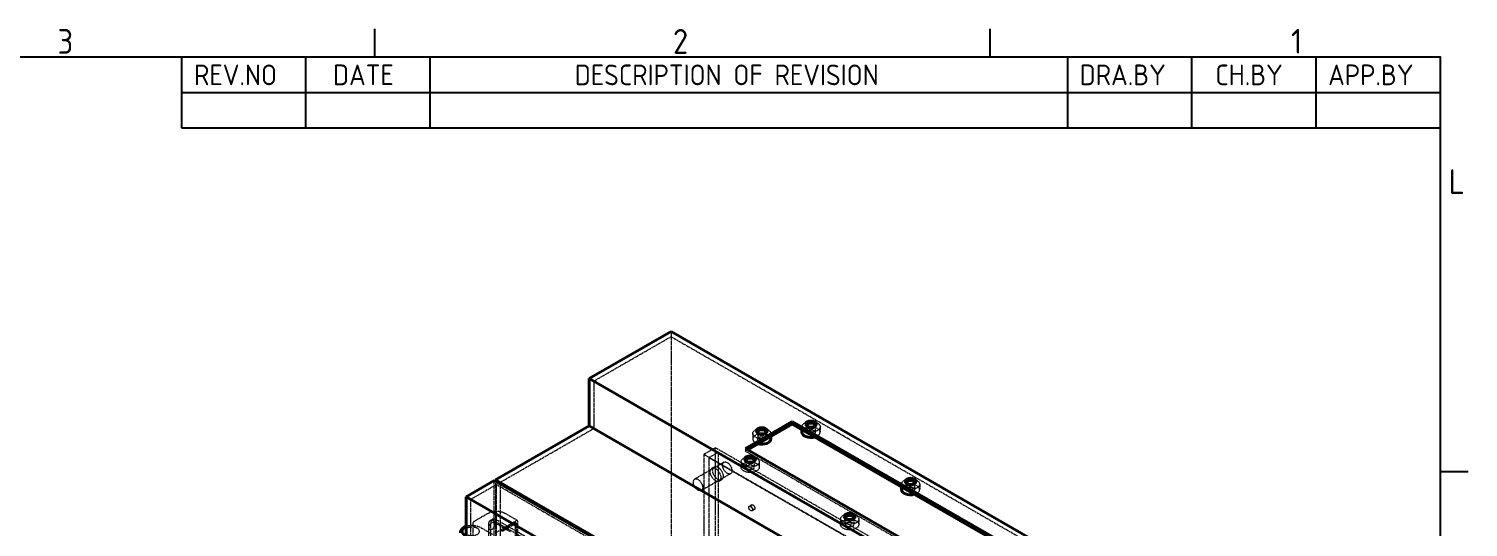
# Model space of a CAD drawing. Header units: millimetres. Extents: x 0 to 2378, y 0 to 1682.
# Drawn here: x 1997.1 to 2344.8, y 1528.4 to 1648.8 of the extents above; entities that cross this region are included whole.
import ezdxf

# ---------------------------------------------------------------- set-up
doc = ezdxf.new("R2010")
doc.units = ezdxf.units.MM
doc.header["$LTSCALE"] = 2
doc.linetypes.add('DASHED', pattern=[0.2067, 0.1654, -0.0413])
doc.layers.get('0').update_dxf_attribs({"color": 3, "lineweight": 25, "true_color": 0x00ff00})
for name, color, linetype, lineweight, true_color in [('가려진 것(ISO)', 2, 'DASHED', 18, 0xffff00), ('가시적인 것(ISO)', 3, 'Continuous', 40, 0x00ff00), ('가시적인 좁은 것(ISO)', 3, 'Continuous', 35, 0x00ff00), ('기호(ISO)', 5, 'Continuous', 25, 0x0000ff)]:
    doc.layers.add(name, color=color, linetype=linetype, lineweight=lineweight, true_color=true_color)
doc.layers.add('경계(ISO)', color=7, linetype='Continuous', lineweight=25)
doc.styles.add('ISO ProportionalPSTEK', font='isocp.shx')
doc.styles.add('문자 텍스트_PSTEK_POSCO', font='isocp.shx')

# ---------------------------------------------------------------- blocks, each defined once
blk = doc.blocks.new('경계 Default Border')
at = {"layer": '경계(ISO)'}
for p, q in [((1040.37, 821), (1040.37, 824.4)), ((1114.69, 821), (1114.69, 824.4)), ((1169, 770.92), (1172.4, 770.92))]:
    blk.add_line(p, q, dxfattribs=at)
at = {"layer": '경계(ISO)', "flags": 128}
blk.add_lwpolyline([(20, 20), (20, 821), (1169, 821), (1169, 20), (20, 20)], dxfattribs=at)
at = {"layer": '경계(ISO)', "color": 2, "true_color": 0xffff00, "char_height": 3, "attachment_point": 7, "style": '문자 텍스트_PSTEK_POSCO'}
for s, insert in [('3', (1002.05, 821.37)), ('2', (1076.36, 821.37)), ('1', (1151.01, 821.4)), ('L', (1170.04, 804.43))]:
    blk.add_mtext(s, dxfattribs=dict(at, insert=insert))
blk = doc.blocks.new('리비전 내역')
at = {"layer": '기호(ISO)'}
for p, q in [((1017, 821), (1169, 821)), ((1017, 821), (1017, 816.72)), ((1032, 821), (1032, 816.72)), ((1047, 821), (1047, 816.72)), ((1124, 821), (1124, 816.72)), ((1139, 821), (1139, 816.72)), ((1154, 821), (1154, 816.72)), ((1169, 821), (1169, 816.72)), ((1017, 816.72), (1169, 816.72)), ((1017, 816.72), (1017, 812.44)), ((1032, 816.72), (1032, 812.44)), ((1047, 816.72), (1047, 812.44)), ((1124, 816.72), (1124, 812.44)), ((1139, 816.72), (1139, 812.44)), ((1154, 816.72), (1154, 812.44)), ((1169, 816.72), (1169, 812.44)), ((1017, 812.44), (1169, 812.44))]:
    blk.add_line(p, q, dxfattribs=at)
at = {"layer": '기호(ISO)', "color": 2, "true_color": 0xffff00, "char_height": 2.5, "attachment_point": 7, "style": 'ISO ProportionalPSTEK'}
for s, insert in [('REV.NO', (1018.53, 817.58)), ('DATE', (1035.31, 817.58)), ('DESCRIPTION OF REVISION', (1064.51, 817.58)), ('DRA.BY', (1125.48, 817.58)), ('CH.BY', (1141.86, 817.58)), ('APP.BY', (1155.48, 817.58))]:
    blk.add_mtext(s, dxfattribs=dict(at, insert=insert))

msp = doc.modelspace()

# ---------------------------------------------------------------- linework, layer by layer
at = {"layer": '가려진 것(ISO)'}
for p, q in [((2152.2747, 1575.6809), (2152.2747, 1574.3754)), ((2152.2747, 1574.3754), (2133.6071, 1563.6254)), ((2271.9172, 1505.4778), (2152.2747, 1574.3754)), ((2152.2747, 1574.3754), (2152.2747, 1468.8397)), ((2133.6071, 1563.6254), (2133.6071, 1552.1797)), ((2253.2496, 1494.7279), (2133.6071, 1563.6254)), ((2133.6071, 1552.1797), (2110.9797, 1539.1495)), ((2133.6071, 1552.1797), (2253.2496, 1483.2822)), ((2171.995, 1551.0023), (2171.995, 1549.6942)), ((2172.895, 1551.6564), (2172.895, 1551.3293)), ((2173.2116, 1551.3293), (2173.2116, 1549.6942)), ((2175.1784, 1551.3293), (2175.1784, 1549.6942)), ((2175.495, 1551.6564), (2175.495, 1551.3293)), ((2176.395, 1551.0023), (2176.395, 1550.3147)), ((2183.8744, 1552.6311), (2183.8744, 1551.9435)), ((2184.7744, 1553.2851), (2184.7744, 1552.9581)), ((2185.091, 1552.9581), (2185.091, 1551.323)), ((2187.0578, 1552.9581), (2187.0578, 1551.323)), ((2187.3744, 1553.2851), (2187.3744, 1552.9581)), ((2188.2744, 1552.6311), (2188.2744, 1551.323)), ((2163.0227, 1547.5838), (2160.1943, 1545.955)), ((2163.0227, 1441.3027), (2163.0227, 1547.5838)), ((2163.0227, 1547.5838), (2261.1692, 1491.065)), ((2170.2352, 1547.4215), (2170.2352, 1546.7675)), ((2170.8031, 1547.0945), (2170.2352, 1546.7675)), ((2165.0527, 1544.0714), (2157.9816, 1539.9994)), ((2160.1943, 1545.955), (2160.1943, 1464.2791)), ((2258.3407, 1489.4362), (2160.1943, 1545.955)), ((2163.6733, 1546.457), (2161.4105, 1545.154)), ((2161.4105, 1545.154), (2161.4105, 1440.3772)), ((2258.2559, 1489.3845), (2161.4105, 1545.154)), ((2163.6733, 1546.457), (2163.6733, 1441.6802)), ((2260.5186, 1490.6875), (2163.6733, 1546.457)), ((2169.1666, 1544.1614), (2169.1666, 1542.8534)), ((2170.0666, 1544.8155), (2170.0666, 1544.4884)), ((2170.2352, 1546.7675), (2223.9753, 1515.8206)), ((2170.3832, 1544.4884), (2170.3832, 1542.8534)), ((2172.35, 1544.4884), (2172.35, 1542.8534)), ((2172.6666, 1544.8155), (2172.6666, 1544.4884)), ((2173.5666, 1544.1614), (2173.5666, 1542.8534)), ((2166.6496, 1541.2983), (2159.5786, 1537.2263)), ((2162.1245, 1542.6159), (2162.6902, 1542.9416)), ((2110.1312, 1538.6608), (2103.9086, 1535.0775)), ((2109.5655, 1510.3192), (2109.5655, 1539.6406)), ((2109.8483, 1539.4777), (2109.8483, 1413.9012)), ((2110.1312, 1414.0666), (2110.1312, 1538.6608)), ((2110.1312, 1538.6608), (2229.7736, 1469.7633)), ((2230.6221, 1470.2519), (2110.9797, 1539.1495)), ((2110.9797, 1539.1495), (2110.9797, 1414.5553)), ((2163.921, 1539.4962), (2164.4867, 1539.8219)), ((2207.9161, 1538.7864), (2207.9161, 1538.0988)), ((2208.8161, 1539.4405), (2208.8161, 1539.1135)), ((2209.1327, 1539.1135), (2209.1327, 1537.4784)), ((2211.0995, 1539.1135), (2211.0995, 1537.4784)), ((2211.4161, 1539.4405), (2211.4161, 1539.1135)), ((2212.3161, 1538.7864), (2212.3161, 1537.4784)), ((2103.9086, 1410.4833), (2103.9086, 1535.0775)), ((2103.9086, 1535.0775), (2223.5511, 1466.18)), ((2171.7501, 1533.7871), (2171.1845, 1533.4614)), ((2108.2345, 1531.7916), (2104.6408, 1529.7221)), ((2108.5674, 1529.9471), (2109.1331, 1530.2728)), ((2221.854, 1465.1863), (2109.5655, 1529.849)), ((2110.1312, 1530.1747), (2222.4197, 1465.5121)), ((2110.1312, 1527.2114), (2114.9395, 1529.9803)), ((2115.1391, 1529.9999), (2112.0278, 1531.7916)), ((2115.2223, 1529.8162), (2115.2223, 1510.8491)), ((2172.3973, 1532.6634), (2171.8316, 1532.3376)), ((2193.2082, 1530.3168), (2193.2082, 1529.0087)), ((2194.1082, 1530.9708), (2194.1082, 1530.6438)), ((2194.4248, 1530.6438), (2194.4248, 1529.0087)), ((2196.3916, 1530.6438), (2196.3916, 1529.0087)), ((2196.7082, 1530.9708), (2196.7082, 1530.6438)), ((2197.6082, 1530.3168), (2197.6082, 1529.0087)), ((2104.4743, 1526.5472), (2104.4743, 1529.4904)), ((2109.1994, 1526.5795), (2106.0881, 1528.3711)), ((2108.1513, 1529.0283), (2108.1513, 1514.9558)), ((2108.7169, 1416.5325), (2108.7169, 1529.354)), ((2113.4586, 1527.2541), (2109.4988, 1529.5344)), ((2111.2625, 1527.5359), (2114.6566, 1529.4904)), ((2114.9395, 1529.3275), (2111.5454, 1527.373)), ((2114.6566, 1529.4904), (2114.6566, 1510.5233)), ((2114.9395, 1529.3275), (2114.6566, 1529.4904)), ((2114.9395, 1510.3604), (2114.9395, 1529.3275))]:
    msp.add_line(p, q, dxfattribs=at)
for centre, major_axis, ratio, start_param, end_param in [((2174.195, 1549.6942), (2.2, 0), 0.5758617, 0, 4.29613591), ((2174.195, 1551.3293), (1.3, 0), 0.5758617, 2.92140332, 6.50337464), ((2174.195, 1551.3293), (0.9834, 0), 0.5758617, 3.50828257, 5.91649539), ((2186.0744, 1551.323), (2.2, 0), 0.5758617, 5.12864205, 9.42477796), ((2186.0744, 1552.9581), (1.3, 0), 0.5758617, 2.92140332, 6.50337464), ((2186.0744, 1552.9581), (0.9834, 0), 0.5758617, 3.50828257, 5.91649539), ((2171.3666, 1544.4884), (1.3, 0), 0.5758617, 2.92140332, 6.50337464), ((2171.3666, 1544.4884), (0.9834, 0), 0.5758617, 3.50828257, 5.91649539), ((2210.1161, 1537.4784), (2.2, 0), 0.5758617, 5.12864205, 9.42477796), ((2210.1161, 1539.1135), (1.3, 0), 0.5758617, 2.92140332, 6.50337464), ((2210.1161, 1539.1135), (0.9834, 0), 0.5758617, 3.50828257, 5.91649539), ((2105.04, 1529.4904), (0.5657, 0), 0.57809312, 1.57079633, 3.14159265), ((2109.5655, 1528.2139), (-0.9981, 1.7332), 0.57809312, 5.49972085, 7.07051718), ((2110.1312, 1528.5397), (-0.9981, 1.7332), 0.57809312, 5.49972085, 7.07051718), ((2114.9395, 1529.6533), (0.1996, 0.3466), 0.57809312, 5.49585344, 7.06664976), ((2195.4082, 1530.6438), (1.3, 0), 0.5758617, 2.92140332, 6.50337464), ((2195.4082, 1530.6438), (0.9834, 0), 0.5758617, 3.50828257, 5.91649539), ((2104.1915, 1527.3743), (1.8, 0), 0.5758617, 3.8086038, 8.75776682)]:
    msp.add_ellipse(centre, major_axis=major_axis, ratio=ratio, start_param=start_param, end_param=end_param, dxfattribs=at)
for centre, major_axis, ratio in [((2174.195, 1551.0023), (-2.2, 0), 0.5758617), ((2186.0744, 1552.6311), (-2.2, 0), 0.5758617), ((2186.0744, 1551.323), (-0.9834, 0), 0.5758617), ((2174.195, 1549.6942), (-0.9834, 0), 0.5758617), ((2165.8512, 1542.6848), (0.7985, -1.3865), 0.57809312), ((2171.3666, 1544.1614), (-2.2, 0), 0.5758617), ((2171.3666, 1542.8534), (-2.2, 0), 0.5758617), ((2158.7801, 1538.6129), (0.7985, -1.3865), 0.57809312), ((2163.0227, 1541.056), (0.8983, -1.5599), 0.57809312), ((2163.5884, 1541.3818), (0.8983, -1.5599), 0.57809312), ((2171.3666, 1542.8534), (-0.9834, 0), 0.5758617), ((2210.1161, 1538.7864), (-2.2, 0), 0.5758617), ((2210.1161, 1537.4784), (-0.9834, 0), 0.5758617), ((2171.508, 1532.8995), (0.3236, -0.5619), 0.57809312), ((2172.0737, 1533.2253), (0.3236, -0.5619), 0.57809312), ((2108.9998, 1528.6678), (-0.499, -0.8666), 0.57809312), ((2195.4082, 1530.3168), (-2.2, 0), 0.5758617), ((2195.4082, 1529.0087), (-2.2, 0), 0.5758617), ((2195.4082, 1529.0087), (-0.9834, 0), 0.5758617)]:
    msp.add_ellipse(centre, major_axis=major_axis, ratio=ratio, dxfattribs=at)
for points, knots in [([(2108.2345, 1531.7916), (2108.4436, 1531.912), (2108.6782, 1532.0094), (2109.1797, 1532.1565), (2109.4467, 1532.2062), (2109.992, 1532.256), (2110.2703, 1532.256), (2110.8156, 1532.2062), (2111.0826, 1532.1565), (2111.5841, 1532.0094), (2111.8187, 1531.912), (2112.0278, 1531.7916)], [1.57079633, 1.57079633, 1.57079633, 1.57079633, 1.88495559, 1.88495559, 2.19911486, 2.19911486, 2.51327412, 2.51327412, 2.82743339, 2.82743339, 3.14159265, 3.14159265, 3.14159265, 3.14159265]), ([(2102.7772, 1528.5932), (2102.9256, 1528.6469), (2103.0812, 1528.6917), (2103.5248, 1528.7902), (2103.8233, 1528.8243), (2104.4206, 1528.8333), (2104.7193, 1528.8085), (2105.2923, 1528.7015), (2105.5664, 1528.6191), (2105.9099, 1528.4673), (2106.0012, 1528.4212), (2106.0881, 1528.3711)], [1.79465774, 1.79465774, 1.79465774, 1.79465774, 1.98829169, 1.98829169, 2.33014402, 2.33014402, 2.66972542, 2.66972542, 3.01098991, 3.01098991, 3.14159265, 3.14159265, 3.14159265, 3.14159265])]:
    msp.add_open_spline(points, degree=3, knots=knots, dxfattribs=at)
at = {"layer": '가시적인 것(ISO)'}
for p, q in [((2152.2747, 1575.6809), (2132.4757, 1564.2794)), ((2273.0486, 1506.1319), (2152.2747, 1575.6809)), ((2132.4757, 1564.2794), (2132.4757, 1552.8338)), ((2253.2496, 1494.7304), (2132.4757, 1564.2794)), ((2132.4757, 1552.8338), (2109.8483, 1539.8035)), ((2132.4757, 1552.8338), (2253.2496, 1483.2847)), ((2170.2352, 1547.4215), (2181.5489, 1553.9367)), ((2181.5489, 1553.2826), (2170.8031, 1547.0945)), ((2181.5489, 1553.9367), (2181.5489, 1553.2826)), ((2181.5489, 1553.9367), (2235.2891, 1522.9898)), ((2234.7212, 1522.6628), (2181.5489, 1553.2826)), ((2183.8744, 1551.9435), (2183.8744, 1551.323)), ((2223.9753, 1516.4746), (2170.2352, 1547.4215)), ((2176.395, 1550.3147), (2176.395, 1549.6942)), ((2109.5655, 1539.6406), (2102.7772, 1535.7315)), ((2230.3393, 1470.0916), (2109.5655, 1539.6406)), ((2230.6221, 1470.2545), (2109.8483, 1539.8035)), ((2109.8483, 1539.8035), (2109.8483, 1539.4777)), ((2207.9161, 1538.0988), (2207.9161, 1537.4784)), ((2102.7772, 1535.7315), (2223.5511, 1466.1825)), ((2102.7772, 1517.4279), (2102.7772, 1535.7315))]:
    msp.add_line(p, q, dxfattribs=at)
for centre in [(2186.0744, 1553.2851), (2174.195, 1551.6564), (2171.3666, 1544.8155), (2210.1161, 1539.4405), (2195.4082, 1530.9708)]:
    msp.add_ellipse(centre, major_axis=(-1.3, 0), ratio=0.5758617, dxfattribs=at)
for centre, major_axis, start_param, end_param in [((2174.195, 1551.3293), (-1.3, 0), 3.36178199, 6.06299598), ((2174.195, 1551.3293), (-0.9834, 0), 2.77490273, 6.64987523), ((2186.0744, 1551.323), (-2.2, 0), 0, 1.9870494), ((2186.0744, 1552.9581), (-1.3, 0), 3.36178199, 6.06299598), ((2186.0744, 1552.9581), (-0.9834, 0), 2.77490273, 6.64987523), ((2174.195, 1549.6942), (2.2, 0), 4.29613591, 6.28318531), ((2171.3666, 1544.4884), (-1.3, 0), 3.36178199, 6.06299598), ((2171.3666, 1544.4884), (-0.9834, 0), 2.77490273, 6.64987523), ((2210.1161, 1537.4784), (-2.2, 0), 0, 1.9870494), ((2210.1161, 1539.1135), (-1.3, 0), 3.36178199, 6.06299598), ((2210.1161, 1539.1135), (-0.9834, 0), 2.77490273, 6.64987523), ((2195.4082, 1530.6438), (-1.3, 0), 3.36178199, 6.06299598), ((2195.4082, 1530.6438), (-0.9834, 0), 2.77490273, 6.64987523)]:
    msp.add_ellipse(centre, major_axis=major_axis, ratio=0.5758617, start_param=start_param, end_param=end_param, dxfattribs=at)
msp.add_open_spline([(2101.3915, 1527.0472), (2101.3915, 1527.2227), (2101.4311, 1527.3974), (2101.5827, 1527.7344), (2101.7, 1527.8939), (2102.0114, 1528.1985), (2102.2154, 1528.3373), (2102.5502, 1528.5039), (2102.6616, 1528.5512), (2102.7772, 1528.5932)], degree=3, knots=[0.78539816, 0.78539816, 0.78539816, 0.78539816, 1.03891682, 1.03891682, 1.3173777, 1.3173777, 1.64367389, 1.64367389, 1.79465774, 1.79465774, 1.79465774, 1.79465774], dxfattribs=at)
at = {"layer": '가시적인 좁은 것(ISO)'}
msp.add_open_spline([(2102.7772, 1528.4909), (2102.6768, 1528.4487), (2102.5824, 1528.4022), (2102.4944, 1528.3515), (2102.3972, 1528.2955), (2102.3089, 1528.2352), (2102.2297, 1528.1704), (2102.2244, 1528.1661), (2102.2194, 1528.162), (2102.2139, 1528.1574), (2102.1368, 1528.0928), (2102.0697, 1528.025), (2102.0127, 1527.9539), (2102.0046, 1527.9437), (2101.9969, 1527.9339), (2101.9889, 1527.9232), (2101.9406, 1527.8589), (2101.9011, 1527.7931), (2101.8703, 1527.7255), (2101.86, 1527.703), (2101.8509, 1527.6808), (2101.8424, 1527.6575), (2101.8084, 1527.5642), (2101.7915, 1527.4696), (2101.7915, 1527.3743), (2101.7914, 1527.2908), (2101.8044, 1527.2081), (2101.8304, 1527.1262), (2101.8342, 1527.1144), (2101.8382, 1527.1025), (2101.8424, 1527.0911), (2101.8714, 1527.0111), (2101.9124, 1526.9333), (2101.9654, 1526.8576), (2101.973, 1526.8468), (2101.9812, 1526.8356), (2101.9889, 1526.8253), (2102.0468, 1526.7483), (2102.1163, 1526.6748), (2102.1975, 1526.605), (2102.2029, 1526.6004), (2102.2087, 1526.5955), (2102.2139, 1526.5911), (2102.297, 1526.5216), (2102.3905, 1526.4568), (2102.4944, 1526.397)], degree=3, knots=[0.44695789, 0.44695789, 0.44695789, 0.44695789, 0.5, 0.5, 0.5, 0.55859375, 0.55859375, 0.55859375, 0.5625, 0.5625, 0.5625, 0.6171875, 0.6171875, 0.6171875, 0.625, 0.625, 0.625, 0.671875, 0.671875, 0.671875, 0.6875, 0.6875, 0.6875, 0.75, 0.75, 0.75, 0.8046875, 0.8046875, 0.8046875, 0.8125, 0.8125, 0.8125, 0.8671875, 0.8671875, 0.8671875, 0.875, 0.875, 0.875, 0.93359375, 0.93359375, 0.93359375, 0.9375, 0.9375, 0.9375, 1, 1, 1, 1], dxfattribs=at)

# ---------------------------------------------------------------- block references
at = {"xscale": 2, "yscale": 2, "zscale": 2}
msp.add_blockref('경계 Default Border', (0, 0), dxfattribs=at)
at = {"layer": '기호(ISO)', "xscale": 2, "yscale": 2, "zscale": 2}
msp.add_blockref('리비전 내역', (0, 0), dxfattribs=at)

doc.saveas('drawing.dxf')
